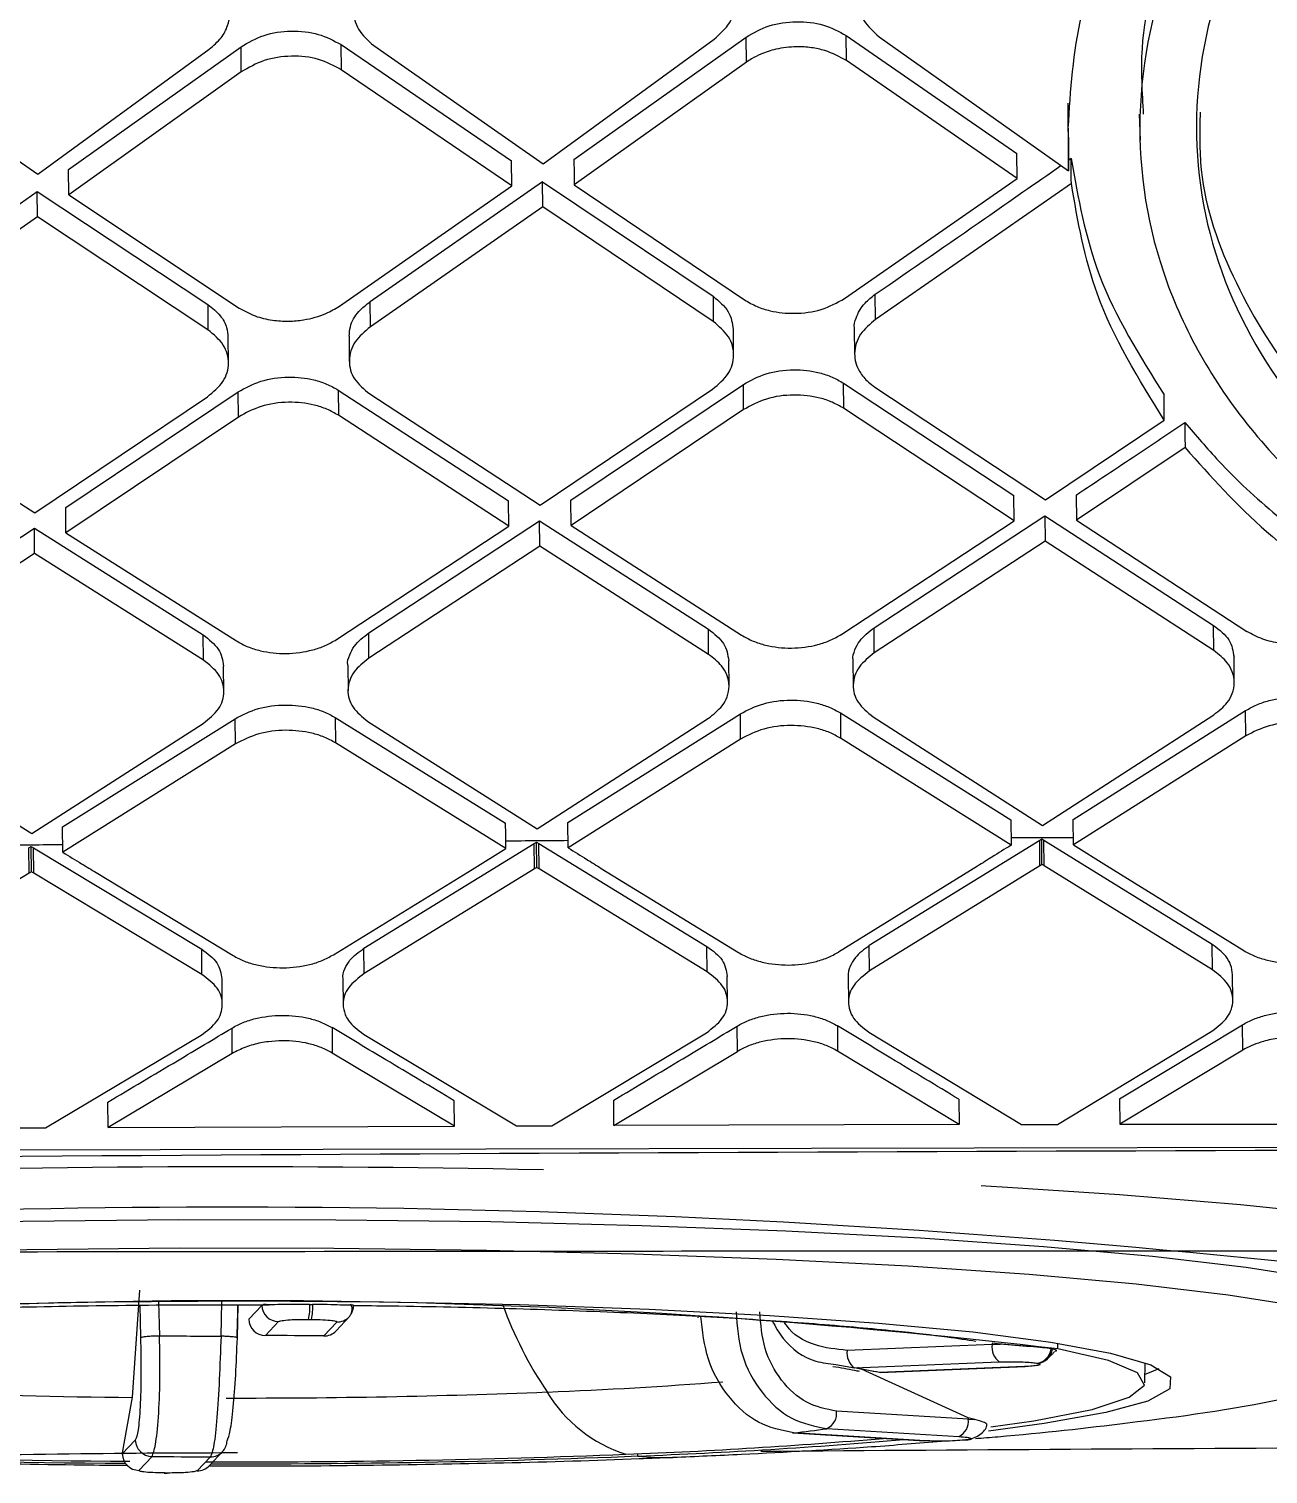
# Model space of a CAD drawing. Extents: x 832 to 912, y 781 to 934.
# Drawn here: x 850.958 to 851.833, y 877.831 to 878.853 of the extents above; entities that cross this region are included whole.
import ezdxf

# ---------------------------------------------------------------- set-up
doc = ezdxf.new("R2010")
doc.units = 0
doc.header["$MEASUREMENT"] = 0
doc.layers.add('1', color=4, linetype='Continuous')

# ---------------------------------------------------------------- blocks, each defined once
blk = doc.blocks.new('pillow top view')
at = {"layer": '1', "color": 3, "linetype": 'Continuous', "lineweight": 25}
for p, q in [((-1.7638, -4.8255), (-1.6476, -4.9122)), ((-1.6476, -4.9122), (-1.5232, -4.8289)), ((-1.6258, -4.9099), (-1.5006, -4.828)), ((-1.5011, -4.8458), (-1.5006, -4.828)), ((-1.4304, -4.8471), (-1.4299, -4.8293)), ((-1.4299, -4.8293), (-1.3128, -4.9161)), ((-1.4068, -4.831), (-1.2906, -4.9191)), ((-1.2906, -4.9191), (-1.1663, -4.8361)), ((-1.2688, -4.9171), (-1.1437, -4.8354)), ((-1.1442, -4.8532), (-1.1437, -4.8354)), ((-1.0736, -4.8549), (-1.073, -4.8372)), ((-1.073, -4.8372), (-0.956, -4.9252)), ((-1.0499, -4.8389), (-0.9199, -4.9389)), ((-1.5011, -4.8458), (-1.6263, -4.9277)), ((-1.3134, -4.9338), (-1.4305, -4.8471)), ((-1.1442, -4.8532), (-1.2694, -4.9348)), ((-0.9565, -4.9429), (-1.0736, -4.8549)), ((-0.9189, -4.9088), (-0.9183, -4.8911)), ((-0.8684, -4.9009), (-0.8686, -4.9192)), ((-1.6263, -4.9277), (-1.6258, -4.9099)), ((-0.9189, -4.9087), (-0.9193, -4.9212)), ((-1.3134, -4.9338), (-1.3128, -4.9161)), ((-0.9193, -4.9212), (-0.9199, -4.9389)), ((-1.7736, -5.0045), (-1.6485, -4.9246)), ((-1.649, -4.9424), (-1.6485, -4.9247)), ((-1.6485, -4.9246), (-1.5313, -5.0091)), ((-1.6263, -4.9277), (-1.5092, -5.0125)), ((-1.4166, -5.0116), (-1.2916, -4.9317)), ((-1.2921, -4.9495), (-1.2916, -4.9318)), ((-1.2916, -4.9318), (-1.1744, -5.0175)), ((-0.9565, -4.9429), (-0.956, -4.9252)), ((-0.9196, -4.9313), (-0.9178, -4.9301)), ((-1.649, -4.9424), (-1.7741, -5.0223)), ((-1.5319, -5.0269), (-1.649, -4.9424)), ((-1.4385, -5.014), (-1.3134, -4.9338)), ((-1.2694, -4.9348), (-1.1523, -5.0209)), ((-1.2921, -4.9495), (-1.4172, -5.0294)), ((-1.175, -5.0353), (-1.2921, -4.9495)), ((-1.0816, -5.0228), (-0.9565, -4.9429)), ((-0.9183, -4.948), (-1.0603, -5.0384)), ((-1.5313, -5.0091), (-1.5319, -5.0269)), ((-1.4172, -5.0294), (-1.4166, -5.0116)), ((-1.1744, -5.0175), (-1.175, -5.0353)), ((-1.0603, -5.0384), (-1.0598, -5.0206)), ((-1.5184, -5.0507), (-1.5178, -5.0328)), ((-1.4324, -5.0354), (-1.433, -5.0532)), ((-1.1615, -5.0593), (-1.161, -5.0416)), ((-1.0756, -5.0445), (-1.0761, -5.0623)), ((-1.7764, -5.0694), (-1.6592, -5.1514)), ((-1.6592, -5.1514), (-1.5342, -5.0742)), ((-1.6373, -5.1484), (-1.5123, -5.0716)), ((-1.5129, -5.0894), (-1.5123, -5.0716)), ((-1.4417, -5.0732), (-1.4422, -5.091)), ((-1.4417, -5.0732), (-1.3245, -5.1563)), ((-1.4195, -5.0768), (-1.3023, -5.1602)), ((-1.3023, -5.1602), (-1.1773, -5.083)), ((-1.2805, -5.1575), (-1.1555, -5.0806)), ((-1.156, -5.0983), (-1.1555, -5.0806)), ((-1.0853, -5.1003), (-1.0848, -5.0826)), ((-1.0848, -5.0826), (-0.9676, -5.1667)), ((-1.5129, -5.0894), (-1.6379, -5.1663)), ((-1.325, -5.1741), (-1.4422, -5.091)), ((-1.0627, -5.0862), (-0.9455, -5.1707)), ((-1.156, -5.0983), (-1.281, -5.1753)), ((-0.9682, -5.1845), (-1.0854, -5.1003)), ((-0.8594, -5.1177), (-0.8588, -5.0999)), ((-0.9455, -5.1707), (-0.8594, -5.1177)), ((-0.8454, -5.1377), (-0.9242, -5.1859)), ((-1.6379, -5.1663), (-1.6373, -5.1484)), ((-1.325, -5.1741), (-1.3245, -5.1563)), ((-1.7838, -5.2362), (-1.66, -5.1622)), ((-1.6606, -5.18), (-1.66, -5.1622)), ((-1.66, -5.1622), (-1.5439, -5.2422)), ((-1.6379, -5.1663), (-1.5206, -5.2474)), ((-1.281, -5.1753), (-1.2805, -5.1575)), ((-0.9682, -5.1845), (-0.9676, -5.1667)), ((-1.45, -5.2493), (-1.325, -5.1741)), ((-1.4269, -5.2454), (-1.3032, -5.1712)), ((-1.3037, -5.1891), (-1.3032, -5.1713)), ((-1.3032, -5.1712), (-1.1871, -5.2525)), ((-1.281, -5.1753), (-1.1638, -5.2576)), ((-0.9237, -5.1681), (-0.9242, -5.1859)), ((-1.6606, -5.18), (-1.7843, -5.254)), ((-1.5444, -5.2601), (-1.6606, -5.18)), ((-1.0931, -5.2597), (-0.9682, -5.1845)), ((-1.0701, -5.2561), (-0.9464, -5.1819)), ((-0.9464, -5.1819), (-0.9469, -5.1997)), ((-0.9464, -5.1819), (-0.8303, -5.264)), ((-0.9242, -5.1859), (-0.807, -5.2692)), ((-1.3037, -5.1891), (-1.4275, -5.2633)), ((-1.1876, -5.2703), (-1.3037, -5.1891)), ((-0.9469, -5.1997), (-1.0707, -5.2739)), ((-0.8308, -5.2818), (-0.9469, -5.1997)), ((-1.5444, -5.2601), (-1.5439, -5.2422)), ((-1.4275, -5.2633), (-1.4269, -5.2454)), ((-1.1876, -5.2703), (-1.1871, -5.2525)), ((-1.0707, -5.2739), (-1.0701, -5.2561)), ((-1.5309, -5.2827), (-1.5304, -5.2648)), ((-1.4427, -5.2679), (-1.4432, -5.2858)), ((-0.8308, -5.2818), (-0.8303, -5.264)), ((-1.1741, -5.293), (-1.1735, -5.2752)), ((-1.0859, -5.2787), (-1.0864, -5.2965)), ((-0.8173, -5.3048), (-0.8168, -5.2869)), ((-1.7868, -5.2983), (-1.6704, -5.3777)), ((-1.6704, -5.3777), (-1.5463, -5.3047)), ((-1.6485, -5.3739), (-1.5237, -5.3023)), ((-1.5242, -5.3201), (-1.5237, -5.3023)), ((-1.453, -5.3043), (-1.4536, -5.3222)), ((-1.453, -5.3043), (-1.3357, -5.3836)), ((-1.43, -5.308), (-1.3136, -5.3886)), ((-1.5242, -5.3201), (-1.6491, -5.3918)), ((-1.3136, -5.3886), (-1.1895, -5.3153)), ((-1.2917, -5.385), (-1.1669, -5.3131)), ((-1.1674, -5.3309), (-1.1669, -5.3131)), ((-1.0962, -5.3154), (-1.0968, -5.3332)), ((-1.0962, -5.3153), (-0.9789, -5.3956)), ((-1.0732, -5.319), (-0.9568, -5.4005)), ((-1.3363, -5.4015), (-1.4536, -5.3222)), ((-1.1674, -5.3309), (-1.2923, -5.4029)), ((-0.9568, -5.4005), (-0.8327, -5.3271)), ((-0.935, -5.3971), (-0.8101, -5.3251)), ((-0.8107, -5.3429), (-0.8101, -5.3251)), ((-0.9795, -5.4135), (-1.0968, -5.3332)), ((-0.8107, -5.3429), (-0.9355, -5.415)), ((-1.6491, -5.3918), (-1.6485, -5.3739)), ((-1.6735, -5.4056), (-1.6729, -5.3877)), ((-1.6729, -5.3877), (-1.6712, -5.3867)), ((-1.6717, -5.4047), (-1.6712, -5.3868)), ((-1.6712, -5.3867), (-1.6696, -5.3878)), ((-1.6701, -5.4057), (-1.6696, -5.3878)), ((-1.6696, -5.3878), (-1.5538, -5.4642)), ((-1.2923, -5.4029), (-1.2917, -5.385)), ((-1.4392, -5.468), (-1.3161, -5.3989)), ((-1.3607, -5.4154), (-1.3363, -5.4015)), ((-1.3167, -5.4168), (-1.3161, -5.3989)), ((-1.3161, -5.3989), (-1.3144, -5.3979)), ((-1.3149, -5.4158), (-1.3144, -5.398)), ((-1.3144, -5.3979), (-1.3128, -5.399)), ((-1.3133, -5.4169), (-1.3128, -5.399)), ((-1.3128, -5.399), (-1.197, -5.4764)), ((-0.9789, -5.3956), (-0.9795, -5.4135)), ((-0.9355, -5.415), (-0.935, -5.3971)), ((-1.6735, -5.4056), (-1.7965, -5.4742)), ((-1.5544, -5.4821), (-1.6701, -5.4057)), ((-1.6261, -5.407), (-1.5317, -5.4695)), ((-0.9591, -5.4109), (-1.0824, -5.4804)), ((-0.9597, -5.4288), (-0.9591, -5.411)), ((-0.9582, -5.4279), (-0.9576, -5.4101)), ((-0.9568, -5.4289), (-0.9562, -5.4111)), ((-0.8403, -5.4893), (-0.9562, -5.411)), ((-1.461, -5.4718), (-1.3607, -5.4154)), ((-1.3167, -5.4168), (-1.4397, -5.4859)), ((-1.1976, -5.4943), (-1.3133, -5.4169)), ((-1.2694, -5.4183), (-1.1749, -5.4816)), ((-0.9355, -5.415), (-0.9128, -5.4304)), ((-1.0037, -5.4273), (-1.1043, -5.4841)), ((-0.9597, -5.4288), (-1.083, -5.4983)), ((-0.8409, -5.5072), (-0.9568, -5.4289)), ((-0.9128, -5.4304), (-0.8182, -5.4945)), ((-1.4397, -5.4859), (-1.4392, -5.468)), ((-1.1976, -5.4943), (-1.197, -5.4764)), ((-1.083, -5.4983), (-1.0824, -5.4804)), ((-1.5408, -5.5036), (-1.5402, -5.4857)), ((-1.4549, -5.4893), (-1.4554, -5.5072)), ((-0.8409, -5.5072), (-0.8403, -5.4893)), ((-1.184, -5.516), (-1.1835, -5.4981)), ((-1.0981, -5.5019), (-1.0987, -5.5198)), ((-0.8273, -5.529), (-0.8268, -5.5111)), ((-1.669, -5.5858), (-1.5565, -5.5247)), ((-1.5352, -5.5386), (-1.5346, -5.5207)), ((-1.464, -5.5232), (-1.4645, -5.5411)), ((-1.4419, -5.5287), (-1.3365, -5.5978)), ((-1.1785, -5.5514), (-1.1779, -5.5335)), ((-0.255, -5.6551), (-3.1617, -5.5449)), ((-1.5352, -5.5386), (-1.6249, -5.5874)), ((-1.3804, -5.5961), (-1.4645, -5.5411)), ((-1.3117, -5.5987), (-1.1998, -5.5373)), ((-1.0851, -5.5414), (-0.9801, -5.611)), ((-1.2677, -5.6003), (-1.1785, -5.5514)), ((-1.0241, -5.6093), (-1.1078, -5.554)), ((-0.9546, -5.612), (-0.843, -5.5505)), ((-0.9101, -5.5957), (-0.8212, -5.5468)), ((-0.8217, -5.5647), (-0.8212, -5.5468)), ((-0.8217, -5.5647), (-0.9106, -5.6136)), ((-1.6249, -5.5874), (-1.6244, -5.5694)), ((-1.6927, -5.585), (-1.669, -5.5858)), ((-1.3804, -5.5961), (-1.3798, -5.5782)), ((-1.2677, -5.6003), (-1.2671, -5.5823)), ((-1.6249, -5.5874), (-1.3804, -5.5961)), ((-1.0235, -5.5914), (-1.0241, -5.6093)), ((-0.9101, -5.5957), (-0.9106, -5.6136)), ((-1.3365, -5.5978), (-1.3117, -5.5987)), ((-1.0241, -5.6093), (-1.2677, -5.6003)), ((-0.9801, -5.611), (-0.9546, -5.612)), ((-0.9106, -5.6136), (-0.6676, -5.623))]:
    blk.add_line(p, q, dxfattribs=at)
at = {"layer": '1', "color": 3, "linetype": 'Continuous', "lineweight": 25, "flags": 128}
for points in [[(-1.2688, -4.9171), (-1.2691, -4.927), (-1.2694, -4.9348)], [(-0.8449, -5.1199), (-0.8452, -5.1298), (-0.8454, -5.1377)], [(-1.3363, -5.4015), (-1.3359, -5.3915), (-1.3357, -5.3836)], [(-1.5544, -5.4821), (-1.5541, -5.4721), (-1.5538, -5.4642)], [(-1.1072, -5.5361), (-1.1076, -5.5461), (-1.1078, -5.554)]]:
    blk.add_lwpolyline(points, dxfattribs=at)
at = {"layer": '1', "color": 3, "linetype": 'Continuous', "lineweight": 25}
for points, knots in [([(-0.8653, -4.9011), (-0.8656, -4.8856), (-0.8666, -4.8404), (-0.841, -4.7655), (-0.7911, -4.6805), (-0.718, -4.6035), (-0.6257, -4.5379), (-0.5179, -4.4864), (-0.3987, -4.452), (-0.2725, -4.436), (-0.1446, -4.4394), (-0.0193, -4.4619), (0.0983, -4.5026), (0.2038, -4.5596), (0.293, -4.6303), (0.3629, -4.7112), (0.4092, -4.7989), (0.4321, -4.8781), (0.4288, -4.926), (0.4276, -4.9441)], [0, 0, 0, 0, 0.0322697, 0.0944181, 0.1562029, 0.2183354, 0.2802829, 0.3422295, 0.4043488, 0.4661414, 0.5282991, 0.5901442, 0.6521759, 0.7142572, 0.7761249, 0.838272, 0.9000465, 0.9621745, 1, 1, 1, 1]), ([(0.079, -5.3275), (0.0266, -5.3406), (-0.078, -5.3667), (-0.2501, -5.3711), (-0.4186, -5.3494), (-0.5741, -5.3001), (-0.7053, -5.2262), (-0.8031, -5.1314), (-0.8609, -5.0214), (-0.8754, -4.9027), (-0.8452, -4.7827), (-0.772, -4.67), (-0.661, -4.5732), (-0.5198, -4.5007), (-0.3584, -4.4583), (-0.1876, -4.45), (-0.0189, -4.4759), (0.1361, -4.5346), (0.2669, -4.6206), (0.3647, -4.7272), (0.4226, -4.8461), (0.4367, -4.9681), (0.4065, -5.0847), (0.3333, -5.1876), (0.2241, -5.2731), (0.1273, -5.3094), (0.079, -5.3275)], [0, 0, 0, 0, 0.041607, 0.083242, 0.124868, 0.166463, 0.208051, 0.249701, 0.291426, 0.333201, 0.37497, 0.4167, 0.458391, 0.500024, 0.541607, 0.583193, 0.624799, 0.666416, 0.708056, 0.749714, 0.791382, 0.833124, 0.87494, 0.916728, 0.958401, 1, 1, 1, 1]), ([(0.0607, -5.3041), (0.0116, -5.3164), (-0.0867, -5.3412), (-0.2482, -5.3453), (-0.4065, -5.3249), (-0.5524, -5.2784), (-0.6754, -5.2086), (-0.7671, -5.1193), (-0.8214, -5.0157), (-0.835, -4.9042), (-0.8066, -4.7917), (-0.738, -4.6861), (-0.6339, -4.5957), (-0.5014, -4.5279), (-0.3499, -4.4884), (-0.1896, -4.4806), (-0.0312, -4.5049), (0.1142, -4.5597), (0.237, -4.6402), (0.3288, -4.7398), (0.3831, -4.8511), (0.3963, -4.9656), (0.368, -5.0752), (0.2993, -5.1721), (0.1968, -5.2527), (0.106, -5.287), (0.0607, -5.3041)], [0, 0, 0, 0, 0.04161, 0.083271, 0.124923, 0.166513, 0.208078, 0.24971, 0.291446, 0.33324, 0.375013, 0.41673, 0.458406, 0.500035, 0.541625, 0.583218, 0.624828, 0.666452, 0.708096, 0.749746, 0.791398, 0.83314, 0.874969, 0.916762, 0.958421, 1, 1, 1, 1]), ([(-0.9189, -4.9088), (-0.9162, -4.8821), (-0.9105, -4.8267), (-0.8854, -4.773), (-0.8723, -4.7451)], [0, 0, 0, 0, 0.480999, 1, 1, 1, 1]), ([(-1.5232, -4.8289), (-1.52, -4.8264), (-1.514, -4.8217), (-1.5092, -4.8131), (-1.5073, -4.8049), (-1.5082, -4.7957), (-1.5125, -4.7866), (-1.5186, -4.7814), (-1.5212, -4.7793)], [0, 0, 0, 0, 0.180526, 0.34525, 0.494171, 0.627255, 0.845078, 1, 1, 1, 1]), ([(-1.4041, -4.7812), (-1.4065, -4.7831), (-1.4112, -4.7866), (-1.4175, -4.7948), (-1.4211, -4.8059), (-1.4184, -4.8197), (-1.4108, -4.8272), (-1.4068, -4.831)], [0, 0, 0, 0, 0.134277, 0.26268, 0.500916, 0.744177, 1, 1, 1, 1]), ([(-1.1663, -4.8361), (-1.1621, -4.8325), (-1.1537, -4.8255), (-1.1496, -4.8116), (-1.1525, -4.7975), (-1.1603, -4.7899), (-1.1642, -4.7861)], [0, 0, 0, 0, 0.249999, 0.499999, 0.75, 1, 1, 1, 1]), ([(-1.0472, -4.7889), (-1.0497, -4.7908), (-1.0546, -4.7944), (-1.0607, -4.8027), (-1.0642, -4.8138), (-1.0615, -4.8276), (-1.0538, -4.8351), (-1.0499, -4.8389)], [0, 0, 0, 0, 0.140255, 0.270659, 0.500889, 0.748077, 1, 1, 1, 1]), ([(-1.5006, -4.828), (-1.4953, -4.8252), (-1.4847, -4.8196), (-1.4647, -4.8176), (-1.445, -4.8204), (-1.4349, -4.8264), (-1.4299, -4.8293)], [0, 0, 0, 0, 0.250003, 0.500005, 0.749993, 1, 1, 1, 1]), ([(-1.1437, -4.8354), (-1.1384, -4.8326), (-1.1278, -4.8271), (-1.1078, -4.8252), (-1.0881, -4.8282), (-1.078, -4.8342), (-1.073, -4.8372)], [0, 0, 0, 0, 0.250004, 0.500002, 0.750014, 1, 1, 1, 1]), ([(-1.4304, -4.8471), (-1.4355, -4.8441), (-1.4455, -4.8382), (-1.4653, -4.8353), (-1.4852, -4.8374), (-1.4958, -4.843), (-1.5011, -4.8458)], [0, 0, 0, 0, 0.249991, 0.500011, 0.749988, 1, 1, 1, 1]), ([(-1.0736, -4.8549), (-1.0783, -4.852), (-1.0856, -4.8476), (-1.0981, -4.8445), (-1.1098, -4.8433), (-1.1222, -4.8443), (-1.133, -4.8473), (-1.1398, -4.8504), (-1.1431, -4.8524), (-1.1442, -4.8532)], [0, 0, 0, 0, 0.23712, 0.36527, 0.499464, 0.688998, 0.835721, 0.939421, 1, 1, 1, 1]), ([(-0.8254, -4.9013), (-0.8262, -4.9149), (-0.8287, -4.9564), (-0.8075, -5.0238), (-0.7643, -5.0999), (-0.6985, -5.1679), (-0.6148, -5.2257), (-0.5154, -5.2713), (-0.4049, -5.3036), (-0.2873, -5.3216), (-0.1673, -5.3249), (-0.0482, -5.3143), (0.0249, -5.2949), (0.0614, -5.2852)], [0, 0, 0, 0, 0.046361, 0.141565, 0.237164, 0.332179, 0.427744, 0.523014, 0.618283, 0.713523, 0.80888, 0.904539, 1, 1, 1, 1]), ([(-0.9199, -4.9389), (-0.9197, -4.9333), (-0.9194, -4.9233), (-0.919, -4.9132), (-0.9189, -4.9088)], [0, 0, 0, 0, 0.559974, 1, 1, 1, 1]), ([(-0.9183, -4.948), (-0.9182, -4.9446), (-0.918, -4.9387), (-0.9179, -4.9327), (-0.9178, -4.9301)], [0, 0, 0, 0, 0.562036, 1, 1, 1, 1]), ([(-0.9178, -4.9302), (-0.9139, -4.9584), (-0.9058, -5.0174), (-0.8749, -5.0716), (-0.8588, -5.0999)], [0, 0, 0, 0, 0.477457, 1, 1, 1, 1]), ([(-1.0598, -5.0206), (-1.0333, -5.0039), (-0.9884, -4.9755), (-0.9435, -4.9467), (-0.9251, -4.9349)], [0, 0, 0, 0, 0.590611, 1, 1, 1, 1]), ([(-0.8594, -5.1177), (-0.8762, -5.0879), (-0.9069, -5.0335), (-0.9148, -4.9746), (-0.9183, -4.948)], [0, 0, 0, 0, 0.5477886, 1, 1, 1, 1]), ([(-1.5313, -5.0091), (-1.5283, -5.0117), (-1.5224, -5.0168), (-1.5182, -5.0252), (-1.5181, -5.0305), (-1.518, -5.0328)], [0, 0, 0, 0, 0.384523, 0.731907, 1, 1, 1, 1]), ([(-1.5092, -5.0125), (-1.5056, -5.0147), (-1.4989, -5.0188), (-1.4867, -5.0222), (-1.4751, -5.0234), (-1.462, -5.0227), (-1.4491, -5.0197), (-1.4416, -5.0157), (-1.4385, -5.014)], [0, 0, 0, 0, 0.181453, 0.346842, 0.496139, 0.629367, 0.846648, 1, 1, 1, 1]), ([(-1.4324, -5.0354), (-1.4321, -5.0332), (-1.4315, -5.0272), (-1.4263, -5.0187), (-1.4195, -5.0137), (-1.4166, -5.0116)], [0, 0, 0, 0, 0.241911, 0.677256, 1, 1, 1, 1]), ([(-1.1744, -5.0175), (-1.1704, -5.0211), (-1.1625, -5.0283), (-1.1615, -5.0372), (-1.1611, -5.0416)], [0, 0, 0, 0, 0.507472, 1, 1, 1, 1]), ([(-1.1523, -5.0209), (-1.1495, -5.0227), (-1.1442, -5.0261), (-1.1325, -5.0303), (-1.1169, -5.0326), (-1.0976, -5.0308), (-1.087, -5.0255), (-1.0816, -5.0228)], [0, 0, 0, 0, 0.146208, 0.278512, 0.500522, 0.746312, 1, 1, 1, 1]), ([(-1.0755, -5.0445), (-1.0755, -5.0443), (-1.0759, -5.0418), (-1.0738, -5.0355), (-1.069, -5.0272), (-1.0625, -5.0226), (-1.0598, -5.0206)], [0, 0, 0, 0, 0.018443, 0.281923, 0.707231, 1, 1, 1, 1]), ([(-1.5342, -5.0742), (-1.5299, -5.071), (-1.5214, -5.0644), (-1.5172, -5.0512), (-1.5201, -5.0377), (-1.5279, -5.0305), (-1.5319, -5.0269)], [0, 0, 0, 0, 0.249994, 0.500002, 0.750005, 1, 1, 1, 1]), ([(-1.4172, -5.0294), (-1.4213, -5.0326), (-1.4277, -5.0375), (-1.4319, -5.046), (-1.4337, -5.0548), (-1.4313, -5.0662), (-1.4234, -5.0733), (-1.4195, -5.0768)], [0, 0, 0, 0, 0.239387, 0.367537, 0.500991, 0.750332, 1, 1, 1, 1]), ([(-1.1773, -5.083), (-1.173, -5.0797), (-1.1645, -5.0731), (-1.1604, -5.0598), (-1.1632, -5.0462), (-1.1711, -5.0389), (-1.175, -5.0353)], [0, 0, 0, 0, 0.250005, 0.499983, 0.749996, 1, 1, 1, 1]), ([(-1.0603, -5.0384), (-1.0644, -5.0416), (-1.0708, -5.0465), (-1.075, -5.055), (-1.0769, -5.064), (-1.0745, -5.0737), (-1.0684, -5.0816), (-1.0642, -5.085), (-1.0627, -5.0862)], [0, 0, 0, 0, 0.237642, 0.366004, 0.500382, 0.749451, 0.910544, 1, 1, 1, 1]), ([(-1.5123, -5.0716), (-1.5071, -5.069), (-1.4966, -5.0638), (-1.4769, -5.0618), (-1.4609, -5.0642), (-1.4493, -5.0684), (-1.4442, -5.0716), (-1.4416, -5.0732)], [0, 0, 0, 0, 0.246045, 0.499561, 0.733971, 0.863174, 1, 1, 1, 1]), ([(-1.1555, -5.0806), (-1.1502, -5.078), (-1.1397, -5.0728), (-1.1199, -5.0709), (-1.1039, -5.0734), (-1.0923, -5.0777), (-1.0873, -5.0809), (-1.0848, -5.0826)], [0, 0, 0, 0, 0.247234, 0.499482, 0.737319, 0.865691, 1, 1, 1, 1]), ([(-1.4422, -5.091), (-1.4448, -5.0894), (-1.4498, -5.0862), (-1.4614, -5.082), (-1.4774, -5.0796), (-1.4971, -5.0816), (-1.5077, -5.0868), (-1.5129, -5.0894)], [0, 0, 0, 0, 0.135208, 0.263869, 0.500378, 0.754087, 1, 1, 1, 1]), ([(-1.0853, -5.1003), (-1.0879, -5.0987), (-1.0928, -5.0956), (-1.1044, -5.0912), (-1.1204, -5.0887), (-1.1402, -5.0906), (-1.1508, -5.0958), (-1.156, -5.0983)], [0, 0, 0, 0, 0.132822, 0.260665, 0.500439, 0.753216, 1, 1, 1, 1]), ([(-0.9237, -5.1681), (-0.909, -5.1591), (-0.8827, -5.1431), (-0.8564, -5.127), (-0.8449, -5.1199)], [0, 0, 0, 0, 0.560002, 1, 1, 1, 1]), ([(-0.8449, -5.1199), (-0.8374, -5.1294), (-0.8189, -5.153), (-0.7794, -5.1932), (-0.7422, -5.2209), (-0.721, -5.2367)], [0, 0, 0, 0, 0.222554, 0.555925, 1, 1, 1, 1]), ([(-0.8454, -5.1377), (-0.8281, -5.1588), (-0.7936, -5.2009), (-0.7456, -5.2366), (-0.7216, -5.2545)], [0, 0, 0, 0, 0.499997, 1, 1, 1, 1]), ([(-1.5439, -5.2422), (-1.5399, -5.2456), (-1.5319, -5.2523), (-1.5309, -5.2607), (-1.5304, -5.2648)], [0, 0, 0, 0, 0.504423, 1, 1, 1, 1]), ([(-1.5206, -5.2474), (-1.5181, -5.249), (-1.5131, -5.252), (-1.5015, -5.2561), (-1.4857, -5.2585), (-1.4696, -5.2569), (-1.4577, -5.2534), (-1.4526, -5.2507), (-1.45, -5.2493)], [0, 0, 0, 0, 0.135041, 0.263475, 0.499551, 0.743272, 0.870138, 1, 1, 1, 1]), ([(-1.4425, -5.2679), (-1.4426, -5.2678), (-1.4431, -5.2653), (-1.4412, -5.2606), (-1.4371, -5.2528), (-1.4309, -5.2483), (-1.4269, -5.2454)], [0, 0, 0, 0, 0.019693, 0.297446, 0.553682, 1, 1, 1, 1]), ([(-1.1871, -5.2525), (-1.1831, -5.2558), (-1.1751, -5.2626), (-1.1741, -5.271), (-1.1736, -5.2752)], [0, 0, 0, 0, 0.504353, 1, 1, 1, 1]), ([(-1.1638, -5.2576), (-1.1613, -5.2592), (-1.1563, -5.2622), (-1.1447, -5.2664), (-1.1289, -5.2689), (-1.1129, -5.2674), (-1.101, -5.2639), (-1.0958, -5.2611), (-1.0931, -5.2598)], [0, 0, 0, 0, 0.13436, 0.262585, 0.499668, 0.742287, 0.869381, 1, 1, 1, 1]), ([(-1.0858, -5.2787), (-1.0858, -5.2785), (-1.0862, -5.276), (-1.0844, -5.2713), (-1.0802, -5.2634), (-1.074, -5.2589), (-1.0701, -5.2561)], [0, 0, 0, 0, 0.020358, 0.300484, 0.557421, 1, 1, 1, 1]), ([(-0.7216, -5.2545), (-0.723, -5.2576), (-0.7255, -5.2633), (-0.7339, -5.2705), (-0.7441, -5.2759), (-0.7568, -5.2793), (-0.7703, -5.2803), (-0.7838, -5.2789), (-0.7967, -5.2754), (-0.8035, -5.2713), (-0.807, -5.2692)], [0, 0, 0, 0, 0.138363, 0.249813, 0.379247, 0.499585, 0.624595, 0.749545, 0.869599, 1, 1, 1, 1]), ([(-1.5463, -5.3047), (-1.5421, -5.3016), (-1.5338, -5.2955), (-1.5298, -5.2829), (-1.5327, -5.2702), (-1.5405, -5.2634), (-1.5444, -5.2601)], [0, 0, 0, 0, 0.250009, 0.500012, 0.750015, 1, 1, 1, 1]), ([(-1.4275, -5.2633), (-1.4315, -5.2662), (-1.4378, -5.2708), (-1.4421, -5.2787), (-1.444, -5.2871), (-1.4416, -5.2979), (-1.4339, -5.3046), (-1.43, -5.308)], [0, 0, 0, 0, 0.235516, 0.364671, 0.501125, 0.750474, 1, 1, 1, 1]), ([(-0.8303, -5.264), (-0.8263, -5.2674), (-0.8183, -5.2742), (-0.8173, -5.2827), (-0.8168, -5.287)], [0, 0, 0, 0, 0.504409, 1, 1, 1, 1]), ([(-1.1895, -5.3153), (-1.1858, -5.3126), (-1.1798, -5.3083), (-1.1753, -5.3004), (-1.1736, -5.2931), (-1.1748, -5.2856), (-1.1789, -5.2775), (-1.1844, -5.273), (-1.1876, -5.2703)], [0, 0, 0, 0, 0.214767, 0.348823, 0.500416, 0.660721, 0.797547, 1, 1, 1, 1]), ([(-1.0707, -5.2739), (-1.0747, -5.2769), (-1.0809, -5.2814), (-1.0853, -5.2894), (-1.0872, -5.2978), (-1.0848, -5.3087), (-1.0771, -5.3156), (-1.0732, -5.319)], [0, 0, 0, 0, 0.234064, 0.363555, 0.501027, 0.750428, 1, 1, 1, 1]), ([(-0.8327, -5.3271), (-0.8291, -5.3245), (-0.8232, -5.3202), (-0.8186, -5.3124), (-0.8168, -5.305), (-0.818, -5.2975), (-0.8219, -5.2894), (-0.8275, -5.2847), (-0.8308, -5.2818)], [0, 0, 0, 0, 0.209222, 0.344648, 0.50033, 0.65499, 0.789931, 1, 1, 1, 1]), ([(-1.5237, -5.3023), (-1.5183, -5.2998), (-1.5078, -5.295), (-1.4879, -5.2933), (-1.472, -5.2957), (-1.4604, -5.2998), (-1.4555, -5.3028), (-1.453, -5.3043)], [0, 0, 0, 0, 0.252341, 0.499536, 0.740359, 0.867938, 1, 1, 1, 1]), ([(-1.1669, -5.3131), (-1.1615, -5.3106), (-1.1509, -5.3057), (-1.1311, -5.3041), (-1.1151, -5.3066), (-1.1036, -5.3108), (-1.0987, -5.3138), (-1.0962, -5.3153)], [0, 0, 0, 0, 0.25288, 0.499576, 0.741225, 0.868589, 1, 1, 1, 1]), ([(-1.4536, -5.3222), (-1.456, -5.3207), (-1.461, -5.3177), (-1.4725, -5.3136), (-1.4884, -5.3112), (-1.5083, -5.3128), (-1.5189, -5.3177), (-1.5242, -5.3201)], [0, 0, 0, 0, 0.131489, 0.258864, 0.500196, 0.748005, 1, 1, 1, 1]), ([(-0.8101, -5.3251), (-0.8075, -5.3237), (-0.8024, -5.3211), (-0.7905, -5.3176), (-0.7743, -5.3162), (-0.7583, -5.3188), (-0.7468, -5.323), (-0.7419, -5.326), (-0.7394, -5.3276)], [0, 0, 0, 0, 0.128391, 0.254758, 0.500186, 0.742778, 0.869681, 1, 1, 1, 1]), ([(-1.0968, -5.3332), (-1.0992, -5.3317), (-1.1041, -5.3287), (-1.1156, -5.3245), (-1.1316, -5.322), (-1.1515, -5.3236), (-1.1621, -5.3284), (-1.1674, -5.3309)], [0, 0, 0, 0, 0.130706, 0.257819, 0.50029, 0.747455, 1, 1, 1, 1]), ([(-0.74, -5.3454), (-0.7425, -5.3439), (-0.7473, -5.3409), (-0.7588, -5.3366), (-0.7748, -5.334), (-0.7947, -5.3356), (-0.8053, -5.3404), (-0.8107, -5.3429)], [0, 0, 0, 0, 0.12988, 0.256737, 0.500389, 0.746727, 1, 1, 1, 1]), ([(-1.6489, -5.3865), (-1.6563, -5.3863), (-1.671, -5.3858), (-1.6856, -5.3854), (-1.6929, -5.3851)], [0, 0, 0, 0, 0.504749, 1, 1, 1, 1]), ([(-1.6491, -5.3918), (-1.6448, -5.3947), (-1.6371, -5.3998), (-1.6295, -5.4048), (-1.6261, -5.4071)], [0, 0, 0, 0, 0.559952, 1, 1, 1, 1]), ([(-1.2921, -5.3978), (-1.2995, -5.3976), (-1.3142, -5.3971), (-1.3288, -5.3966), (-1.3361, -5.3964)], [0, 0, 0, 0, 0.505657, 1, 1, 1, 1]), ([(-1.6717, -5.4047), (-1.6721, -5.4048), (-1.6726, -5.4052), (-1.6732, -5.4055), (-1.6734, -5.4056)], [0, 0, 0, 0, 0.560447, 1, 1, 1, 1]), ([(-1.6701, -5.4057), (-1.6704, -5.4055), (-1.671, -5.4052), (-1.6715, -5.4048), (-1.6717, -5.4047)], [0, 0, 0, 0, 0.560073, 1, 1, 1, 1]), ([(-1.2923, -5.4029), (-1.288, -5.4058), (-1.2804, -5.4109), (-1.2727, -5.4161), (-1.2694, -5.4183)], [0, 0, 0, 0, 0.56001, 1, 1, 1, 1]), ([(-0.9354, -5.41), (-0.9428, -5.4097), (-0.9574, -5.4092), (-0.9721, -5.4087), (-0.9793, -5.4084)], [0, 0, 0, 0, 0.506406, 1, 1, 1, 1]), ([(-0.9576, -5.4101), (-0.9579, -5.4102), (-0.9584, -5.4105), (-0.9589, -5.4108), (-0.9591, -5.4109)], [0, 0, 0, 0, 0.5596803, 1, 1, 1, 1]), ([(-0.9562, -5.411), (-0.9565, -5.4108), (-0.9569, -5.4105), (-0.9574, -5.4102), (-0.9576, -5.4101)], [0, 0, 0, 0, 0.5600037, 1, 1, 1, 1]), ([(-1.3149, -5.4158), (-1.3153, -5.416), (-1.3158, -5.4163), (-1.3164, -5.4167), (-1.3167, -5.4168)], [0, 0, 0, 0, 0.5598467, 1, 1, 1, 1]), ([(-1.3133, -5.4169), (-1.3136, -5.4167), (-1.3142, -5.4163), (-1.3147, -5.416), (-1.3149, -5.4158)], [0, 0, 0, 0, 0.560167, 1, 1, 1, 1]), ([(-0.9795, -5.4135), (-0.9841, -5.4161), (-0.9922, -5.4207), (-1.0002, -5.4253), (-1.0037, -5.4273)], [0, 0, 0, 0, 0.5691923, 1, 1, 1, 1]), ([(-0.9582, -5.4279), (-0.9585, -5.4281), (-0.959, -5.4284), (-0.9595, -5.4287), (-0.9597, -5.4288)], [0, 0, 0, 0, 0.559739, 1, 1, 1, 1]), ([(-0.9568, -5.4289), (-0.957, -5.4287), (-0.9575, -5.4284), (-0.958, -5.4281), (-0.9582, -5.4279)], [0, 0, 0, 0, 0.559985, 1, 1, 1, 1]), ([(-1.5538, -5.4642), (-1.5498, -5.4674), (-1.5418, -5.4737), (-1.5408, -5.4817), (-1.5404, -5.4857)], [0, 0, 0, 0, 0.507426, 1, 1, 1, 1]), ([(-1.5317, -5.4695), (-1.5292, -5.471), (-1.5243, -5.4739), (-1.5127, -5.4779), (-1.4968, -5.4803), (-1.4807, -5.4789), (-1.4688, -5.4757), (-1.4637, -5.4731), (-1.461, -5.4718)], [0, 0, 0, 0, 0.132266, 0.259869, 0.500248, 0.742345, 0.869342, 1, 1, 1, 1]), ([(-1.4548, -5.4893), (-1.4548, -5.4892), (-1.4553, -5.4867), (-1.4535, -5.4822), (-1.4492, -5.4747), (-1.443, -5.4706), (-1.4392, -5.468)], [0, 0, 0, 0, 0.012295, 0.306723, 0.569738, 1, 1, 1, 1]), ([(-1.5565, -5.5247), (-1.5523, -5.5218), (-1.5438, -5.516), (-1.5396, -5.504), (-1.5425, -5.4917), (-1.5504, -5.4853), (-1.5544, -5.4821)], [0, 0, 0, 0, 0.249999, 0.5, 0.749996, 1, 1, 1, 1]), ([(-1.197, -5.4764), (-1.193, -5.4796), (-1.185, -5.486), (-1.1841, -5.4941), (-1.1836, -5.4981)], [0, 0, 0, 0, 0.507428, 1, 1, 1, 1]), ([(-1.1749, -5.4816), (-1.1724, -5.4831), (-1.1675, -5.486), (-1.156, -5.4901), (-1.1401, -5.4926), (-1.124, -5.4912), (-1.1121, -5.488), (-1.1069, -5.4854), (-1.1043, -5.4841)], [0, 0, 0, 0, 0.131999, 0.259527, 0.500227, 0.742015, 0.869079, 1, 1, 1, 1]), ([(-1.0824, -5.4804), (-1.0862, -5.483), (-1.0923, -5.4871), (-1.0967, -5.4946), (-1.0985, -5.4992), (-1.0981, -5.5017), (-1.0981, -5.5018)], [0, 0, 0, 0, 0.425397, 0.688752, 0.985295, 1, 1, 1, 1]), ([(-1.4397, -5.4859), (-1.444, -5.4889), (-1.4525, -5.4949), (-1.4562, -5.5054), (-1.4549, -5.5133), (-1.4513, -5.521), (-1.4459, -5.5254), (-1.4419, -5.5287)], [0, 0, 0, 0, 0.249453, 0.499161, 0.65906, 0.75015, 1, 1, 1, 1]), ([(-1.1998, -5.5373), (-1.1955, -5.5343), (-1.187, -5.5283), (-1.1829, -5.5164), (-1.1858, -5.5042), (-1.1937, -5.4976), (-1.1976, -5.4943)], [0, 0, 0, 0, 0.249853, 0.499868, 0.749985, 1, 1, 1, 1]), ([(-0.8268, -5.5112), (-0.827, -5.5088), (-0.8273, -5.5043), (-0.8313, -5.4966), (-0.8369, -5.492), (-0.8403, -5.4893)], [0, 0, 0, 0, 0.297533, 0.571313, 1, 1, 1, 1]), ([(-1.083, -5.4983), (-1.0872, -5.5014), (-1.0958, -5.5074), (-1.0998, -5.5194), (-1.097, -5.5316), (-1.0891, -5.5382), (-1.0851, -5.5414)], [0, 0, 0, 0, 0.249751, 0.499746, 0.749891, 1, 1, 1, 1]), ([(-0.8182, -5.4945), (-0.8157, -5.496), (-0.8108, -5.4989), (-0.7992, -5.503), (-0.7833, -5.5056), (-0.7673, -5.5042), (-0.7554, -5.501), (-0.7502, -5.4984), (-0.7475, -5.4971)], [0, 0, 0, 0, 0.131757, 0.259169, 0.500175, 0.741629, 0.868798, 1, 1, 1, 1]), ([(-0.2542, -5.6569), (-0.8532, -5.6345), (-1.7741, -5.6001), (-3.4344, -5.5552), (-4.4954, -5.5289), (-5.2344, -5.5105)], [0, 0, 0, 0, 0.360925, 0.55487, 1, 1, 1, 1]), ([(-1.5346, -5.5207), (-1.5321, -5.5194), (-1.5269, -5.5169), (-1.5151, -5.5137), (-1.4989, -5.5124), (-1.4829, -5.5148), (-1.4714, -5.5188), (-1.4665, -5.5217), (-1.464, -5.5232)], [0, 0, 0, 0, 0.129271, 0.255756, 0.499562, 0.741675, 0.868909, 1, 1, 1, 1]), ([(-0.843, -5.5505), (-0.8388, -5.5475), (-0.8303, -5.5415), (-0.8262, -5.5295), (-0.829, -5.5172), (-0.8369, -5.5105), (-0.8409, -5.5072)], [0, 0, 0, 0, 0.249837, 0.499859, 0.749972, 1, 1, 1, 1]), ([(-1.6244, -5.5694), (-1.6076, -5.5604), (-1.5777, -5.5442), (-1.5478, -5.5279), (-1.5346, -5.5207)], [0, 0, 0, 0, 0.559995, 1, 1, 1, 1]), ([(-1.3798, -5.5782), (-1.3956, -5.5679), (-1.4236, -5.5496), (-1.4516, -5.5312), (-1.464, -5.5232)], [0, 0, 0, 0, 0.559993, 1, 1, 1, 1]), ([(-1.4645, -5.5411), (-1.467, -5.5397), (-1.4719, -5.5368), (-1.4834, -5.5328), (-1.4931, -5.5311), (-1.5027, -5.5311), (-1.5098, -5.5311), (-1.5204, -5.5328), (-1.5291, -5.5357), (-1.5336, -5.5379), (-1.5352, -5.5386)], [0, 0, 0, 0, 0.130955, 0.258079, 0.499623, 0.499713, 0.624673, 0.769741, 0.920035, 1, 1, 1, 1]), ([(-1.2671, -5.5823), (-1.2505, -5.5732), (-1.2208, -5.557), (-1.191, -5.5407), (-1.1779, -5.5335)], [0, 0, 0, 0, 0.559993, 1, 1, 1, 1]), ([(-1.1779, -5.5335), (-1.1753, -5.5322), (-1.1702, -5.5297), (-1.1583, -5.5265), (-1.1421, -5.5251), (-1.1261, -5.5276), (-1.1146, -5.5317), (-1.1097, -5.5346), (-1.1072, -5.5361)], [0, 0, 0, 0, 0.129483, 0.256021, 0.499548, 0.742091, 0.869239, 1, 1, 1, 1]), ([(-5.2537, -5.5368), (-5.1546, -5.5407), (-4.9525, -5.5486), (-4.664, -5.5598), (-4.405, -5.5697), (-4.196, -5.5776), (-4.0199, -5.5843), (-3.8558, -5.5905), (-3.6811, -5.5972), (-3.4658, -5.6053), (-3.2041, -5.6152), (-2.8915, -5.6269), (-2.5502, -5.6398), (-2.0255, -5.6597), (-1.3376, -5.6861), (-0.5048, -5.7191), (0.4298, -5.757), (1.4714, -5.8004), (2.367, -5.8388), (3.0054, -5.8661), (3.4037, -5.8831), (3.8366, -5.9015), (4.2853, -5.9204), (4.5897, -5.9329), (4.7377, -5.939)], [0, 0, 0, 0, 0.029764, 0.060686, 0.086609, 0.107532, 0.123453, 0.139473, 0.156828, 0.175894, 0.204114, 0.235404, 0.269759, 0.306592, 0.392937, 0.476282, 0.556631, 0.673579, 0.789037, 0.825557, 0.865275, 0.908612, 0.955569, 1, 1, 1, 1]), ([(-1.1078, -5.554), (-1.1103, -5.5525), (-1.1152, -5.5496), (-1.1267, -5.5456), (-1.1427, -5.5431), (-1.1588, -5.5444), (-1.1707, -5.5476), (-1.1759, -5.5501), (-1.1785, -5.5514)], [0, 0, 0, 0, 0.130836, 0.257941, 0.500207, 0.743589, 0.870263, 1, 1, 1, 1]), ([(-1.0235, -5.5914), (-1.0391, -5.5811), (-1.067, -5.5627), (-1.095, -5.5442), (-1.1072, -5.5361)], [0, 0, 0, 0, 0.559995, 1, 1, 1, 1]), ([(-0.8212, -5.5468), (-0.8186, -5.5455), (-0.8134, -5.543), (-0.8016, -5.5398), (-0.7854, -5.5384), (-0.7694, -5.541), (-0.7579, -5.5451), (-0.753, -5.548), (-0.7505, -5.5495)], [0, 0, 0, 0, 0.12974, 0.256458, 0.499944, 0.742576, 0.869538, 1, 1, 1, 1]), ([(-0.7511, -5.5674), (-0.7535, -5.5659), (-0.7584, -5.563), (-0.77, -5.5589), (-0.7829, -5.5569), (-0.7964, -5.5572), (-0.8084, -5.559), (-0.8169, -5.5624), (-0.8212, -5.5644), (-0.8217, -5.5647)], [0, 0, 0, 0, 0.130468, 0.257403, 0.499854, 0.624746, 0.773344, 0.973976, 1, 1, 1, 1])]:
    blk.add_open_spline(points, degree=3, knots=knots, dxfattribs=at)
blk = doc.blocks.new('2026 SOVEREIGN HL')
at = {"layer": '1', "color": 3, "linetype": 'Continuous', "lineweight": 25}
for p, q in [((19.3067, 80.8666), (19.3016, 80.7909)), ((19.307, 80.856), (19.3075, 80.8332)), ((19.3203, 80.8584), (19.3209, 80.8344)), ((19.3644, 80.8341), (19.365, 80.8584)), ((19.3759, 80.8327), (19.3765, 80.8562)), ((19.3932, 80.8559), (19.384, 80.8461)), ((19.387, 80.8563), (19.3983, 80.8563)), ((19.3932, 80.8559), (19.3943, 80.8565)), ((19.3932, 80.8563), (19.3932, 80.8559)), ((19.4271, 80.8566), (19.4291, 80.8566)), ((19.4578, 80.8558), (19.459, 80.8558)), ((19.4579, 80.856), (19.458, 80.8555)), ((19.458, 80.8555), (19.458, 80.8558)), ((19.3957, 80.8346), (19.4049, 80.8444)), ((19.4262, 80.846), (19.4282, 80.846)), ((19.4462, 80.8441), (19.437, 80.8343)), ((19.4456, 80.838), (19.4548, 80.8478)), ((19.4548, 80.8478), (19.4551, 80.848)), ((19.7012, 80.8475), (19.7012, 80.847)), ((19.9092, 80.8283), (19.8068, 80.8241)), ((19.9149, 80.8285), (19.9092, 80.8291)), ((19.9092, 80.8291), (19.9092, 80.8283)), ((19.9092, 80.8283), (19.9149, 80.8285)), ((19.9509, 80.8251), (19.9518, 80.825)), ((19.9555, 80.8251), (19.9556, 80.8291)), ((19.7988, 80.814), (19.8119, 80.8117)), ((19.8119, 80.8117), (19.9142, 80.8159)), ((19.8923, 80.7763), (19.8142, 80.812)), ((19.9319, 80.8126), (19.8296, 80.8084)), ((19.8301, 80.8084), (19.9324, 80.8126)), ((19.9319, 80.8126), (19.9324, 80.8126)), ((19.9404, 80.8151), (19.9413, 80.8149)), ((20.0171, 80.8011), (20.0173, 80.8153)), ((19.8296, 80.8084), (19.8141, 80.8112)), ((19.8301, 80.8084), (19.8296, 80.8084)), ((19.3016, 80.7909), (19.2946, 80.7516)), ((19.8923, 80.7755), (19.7992, 80.7811)), ((19.8969, 80.7752), (19.8923, 80.7763)), ((19.8923, 80.7763), (19.8923, 80.7755)), ((19.8923, 80.7755), (19.8969, 80.7752)), ((19.3038, 80.7607), (19.2946, 80.7509)), ((19.7682, 80.7658), (19.8613, 80.7602)), ((19.7682, 80.7658), (19.7689, 80.7658)), ((19.862, 80.7602), (19.7689, 80.7658)), ((19.7924, 80.7688), (19.8856, 80.7632)), ((19.8906, 80.7608), (19.8894, 80.7607)), ((19.8909, 80.7607), (19.8894, 80.7607)), ((19.8906, 80.7608), (19.892, 80.7609)), ((19.8909, 80.7607), (19.892, 80.7609)), ((19.2946, 80.7516), (19.2947, 80.7503)), ((19.2946, 80.7509), (19.2946, 80.7516)), ((19.3563, 80.7427), (19.3655, 80.7525)), ((19.6588, 80.7494), (19.6588, 80.7511)), ((19.862, 80.7602), (19.8613, 80.7602)), ((19.3064, 80.7393), (19.3156, 80.7491)), ((19.3569, 80.7489), (19.3476, 80.739)), ((19.3563, 80.7427), (19.3561, 80.7425)), ((19.3243, 80.7374), (19.3244, 80.7375)), ((19.3243, 80.7374), (19.3263, 80.7374)), ((19.3264, 80.7374), (19.3244, 80.7375)), ((19.3264, 80.7374), (19.3263, 80.7374))]:
    blk.add_line(p, q, dxfattribs=at)
at = {"layer": '1', "color": 3, "linetype": 'Continuous', "lineweight": 25, "flags": 128}
for points in [[(19.9199, 80.9392), (19.9047, 80.9401), (19.9014, 80.9403)], [(20.3433, 80.8605), (20.3441, 80.8612), (20.3478, 80.8715), (20.3372, 80.8817), (20.3127, 80.8917), (20.2745, 80.9013), (20.2232, 80.9105), (20.1596, 80.9191), (20.0845, 80.927), (19.9992, 80.934), (19.9199, 80.9392)], [(20.2239, 80.8423), (20.2229, 80.8462), (20.2102, 80.8558), (20.1832, 80.8652), (20.1425, 80.8742), (20.0886, 80.8826), (20.0225, 80.8904), (19.9454, 80.8973), (19.8585, 80.9033), (19.7634, 80.9083), (19.6617, 80.9121), (19.555, 80.9148), (19.4454, 80.9162), (19.3345, 80.9164), (19.2244, 80.9152), (19.1168, 80.9129), (19.0137, 80.9093)], [(20.2024, 80.8327), (20.1952, 80.8368), (20.1688, 80.846), (20.1287, 80.8549), (20.0758, 80.8631), (20.0109, 80.8708), (19.9352, 80.8776), (19.8499, 80.8835), (19.7565, 80.8884), (19.6565, 80.8921), (19.5518, 80.8947), (19.4441, 80.8961), (19.3352, 80.8963), (19.2271, 80.8952), (19.1215, 80.8929), (19.0202, 80.8894)], [(19.0938, 80.8535), (19.1859, 80.8566), (19.2823, 80.8584), (19.3808, 80.859), (19.4792, 80.8583), (19.5752, 80.8564), (19.6669, 80.8532), (19.752, 80.8488), (19.8288, 80.8434), (19.8955, 80.8371), (19.9505, 80.8299), (19.9927, 80.8221), (20.0212, 80.8139), (20.0352, 80.8054), (20.0346, 80.7968), (20.0192, 80.7883), (19.9895, 80.7801), (19.946, 80.7723), (19.9065, 80.7671)], [(19.9083, 80.7701), (19.9385, 80.7744), (19.9797, 80.7824), (20.006, 80.7909), (20.0168, 80.7996), (20.0119, 80.8083), (19.9913, 80.8169), (19.9555, 80.8251)], [(20.0172, 80.8072), (20.0192, 80.8079), (20.0271, 80.8113)]]:
    blk.add_lwpolyline(points, dxfattribs=at)
at = {"layer": '1', "color": 3, "linetype": 'Continuous', "lineweight": 25}
for centre, radius, start, end in [((19.377, 70.1919), 10.7619, 88.8549, 91.86942), ((19.3693, 73.7101), 7.2152, 83.52836, 93.28075), ((19.3752, 75.9089), 4.9503, 83.2685, 93.162), ((19.405, 80.8563), 0.0119, 181.5682, 269.5392), ((19.3874, 80.8548), 0.0398, 347.2081, 2.631), ((19.3896, 80.8548), 0.0396, 347.1749, 2.6642), ((19.4463, 80.8558), 0.0117, 330.5111, 358.5245), ((19.831, 80.9537), 0.2848, 199.9231, 213.9454), ((19.3958, 80.8464), 0.0119, 181.5799, 269.5274), ((19.4463, 80.8558), 0.0117, 269.4849, 316.8257), ((19.3763, 85.5567), 4.7226, 269.3282, 269.8563), ((19.3767, 75.2558), 5.5788, 89.3809, 89.8048), ((19.4371, 80.8459), 0.0117, 269.4954, 316.8151), ((19.8195, 80.822), 0.0129, 170.8044, 233.5449), ((19.9218, 80.8262), 0.0128, 170.8139, 233.5615), ((19.9394, 80.8266), 0.0116, 274.9619, 352.6187), ((19.9403, 80.8265), 0.0116, 274.9619, 352.6187), ((19.7375, 80.3582), 0.4595, 78.444, 80.6899), ((19.3278, 84.6021), 3.8113, 264.9413, 269.606), ((19.4655, 84.084), 3.2919, 272.2486, 274.4153), ((19.3799, 86.176), 5.3856, 269.8737, 272.2854), ((19.6802, 80.8459), 0.0997, 210.8945, 252.6129), ((19.7875, 80.7795), 0.0118, 294.7747, 7.9508), ((19.8806, 80.7739), 0.0118, 294.7877, 7.9546), ((19.3124, 85.4896), 4.7453, 264.2871, 269.8115), ((19.309, 85.2554), 4.5096, 264.269, 269.8858), ((19.3157, 80.761), 0.0119, 181.5799, 269.5274), ((19.5077, 84.5357), 3.7877, 272.1592, 274.9128), ((19.5094, 84.688), 3.9414, 272.1722, 274.9113), ((19.6486, 81.8151), 1.0562, 276.5371, 277.8253), ((19.891, 80.769), 0.00817, 277.3714, 297.2684), ((19.3065, 80.7512), 0.0119, 181.5799, 269.5274), ((19.3779, 87.6568), 6.9115, 269.80115, 272.25988), ((19.357, 80.7605), 0.0117, 269.4849, 316.8257), ((19.3569, 80.7605), 0.0117, 316.8868, 358.5131), ((19.3759, 86.3268), 5.578, 269.3808, 269.8048), ((19.3477, 80.7507), 0.0117, 269.5671, 315.5323), ((19.3788, 87.8236), 7.0797, 269.82721, 272.2672), ((19.6771, 80.9072), 0.1589, 263.4136, 272.347)]:
    blk.add_arc(centre, radius, start, end, dxfattribs=at)
for points, knots in [([(19.112, 80.8512), (19.1256, 80.8517), (19.1649, 80.8533), (19.2338, 80.8551), (19.3126, 80.8563), (19.3641, 80.8563), (19.387, 80.8563)], [0, 0, 0, 0, 0.158402, 0.458004, 0.759261, 1, 1, 1, 1]), ([(19.3757, 80.833), (19.3758, 80.8353), (19.376, 80.843), (19.3762, 80.8508), (19.3763, 80.8562)], [0, 0, 0, 0, 0.2934538, 1, 1, 1, 1]), ([(19.4271, 80.8566), (19.4235, 80.8566), (19.4163, 80.8566), (19.4064, 80.8564), (19.3983, 80.8563), (19.3956, 80.8564), (19.3943, 80.8565)], [0, 0, 0, 0, 0.247538, 0.500835, 0.753634, 1, 1, 1, 1]), ([(19.4579, 80.856), (19.4571, 80.856), (19.4555, 80.8559), (19.4488, 80.8561), (19.4398, 80.8565), (19.4327, 80.8565), (19.4291, 80.8566)], [0, 0, 0, 0, 0.246604, 0.499375, 0.752565, 1, 1, 1, 1]), ([(19.4544, 80.8473), (19.455, 80.848), (19.4562, 80.8494), (19.457, 80.8518), (19.4571, 80.8543), (19.4565, 80.856), (19.4561, 80.8568)], [0, 0, 0, 0, 0.248521, 0.499936, 0.751367, 1, 1, 1, 1]), ([(19.459, 80.8558), (19.4694, 80.8557), (19.5082, 80.8553), (19.5735, 80.8537), (19.6522, 80.8509), (19.7243, 80.8472), (19.7882, 80.8428), (19.8394, 80.8382), (19.8766, 80.8339), (19.8913, 80.8316), (19.8976, 80.8306)], [0, 0, 0, 0, 0.054151, 0.203265, 0.351706, 0.498962, 0.644265, 0.786389, 0.909026, 1, 1, 1, 1]), ([(19.4049, 80.8444), (19.4056, 80.8447), (19.4068, 80.8451), (19.4125, 80.8457), (19.4193, 80.846), (19.4239, 80.846), (19.4262, 80.846)], [0, 0, 0, 0, 0.279476, 0.559012, 0.779381, 1, 1, 1, 1]), ([(19.4282, 80.846), (19.431, 80.8459), (19.4367, 80.8458), (19.4428, 80.8453), (19.4461, 80.8447), (19.4462, 80.8443), (19.4462, 80.8441)], [0, 0, 0, 0, 0.279686, 0.559253, 0.779594, 1, 1, 1, 1]), ([(19.7689, 80.7658), (19.7604, 80.7675), (19.7434, 80.7709), (19.722, 80.7904), (19.7068, 80.8172), (19.7045, 80.8378), (19.7034, 80.8481)], [0, 0, 0, 0, 0.250036, 0.500039, 0.750021, 1, 1, 1, 1]), ([(19.7282, 80.8512), (19.729, 80.8409), (19.7306, 80.8202), (19.7455, 80.7933), (19.7669, 80.7739), (19.7839, 80.7705), (19.7924, 80.7688)], [0, 0, 0, 0, 0.249989, 0.4999694, 0.749976, 1, 1, 1, 1]), ([(19.7992, 80.7811), (19.792, 80.7826), (19.7775, 80.7854), (19.7595, 80.802), (19.7471, 80.8248), (19.7457, 80.8424), (19.745, 80.8512)], [0, 0, 0, 0, 0.24978, 0.500136, 0.750442, 1, 1, 1, 1]), ([(19.7537, 80.845), (19.7561, 80.8407), (19.7633, 80.8278), (19.78, 80.8162), (19.794, 80.8146), (19.7988, 80.814)], [0, 0, 0, 0, 0.247306, 0.742208, 1, 1, 1, 1]), ([(19.8068, 80.8241), (19.799, 80.8249), (19.7834, 80.8264), (19.7675, 80.8355), (19.7627, 80.8435), (19.7621, 80.8444)], [0, 0, 0, 0, 0.471132, 0.943397, 1, 1, 1, 1]), ([(19.3075, 80.8332), (19.3077, 80.8244), (19.308, 80.8067), (19.3073, 80.7833), (19.3059, 80.766), (19.3045, 80.7624), (19.3038, 80.7607)], [0, 0, 0, 0, 0.249819, 0.500217, 0.750494, 1, 1, 1, 1]), ([(19.3075, 80.8332), (19.3077, 80.8333), (19.3079, 80.8334), (19.3093, 80.8337), (19.3119, 80.834), (19.3154, 80.8343), (19.3185, 80.8344), (19.3201, 80.8344), (19.3209, 80.8344)], [0, 0, 0, 0, 0.1247125, 0.2493448, 0.5000082, 0.7506572, 0.8753009, 1, 1, 1, 1]), ([(19.3156, 80.7491), (19.3164, 80.7512), (19.3181, 80.7554), (19.3203, 80.7758), (19.3215, 80.8033), (19.3211, 80.8241), (19.3209, 80.8344)], [0, 0, 0, 0, 0.250032, 0.500042, 0.750021, 1, 1, 1, 1]), ([(19.3644, 80.8341), (19.364, 80.8238), (19.3632, 80.803), (19.3615, 80.7755), (19.3594, 80.7551), (19.3577, 80.7509), (19.3569, 80.7489)], [0, 0, 0, 0, 0.249977, 0.499971, 0.749969, 1, 1, 1, 1]), ([(19.3748, 80.8333), (19.3742, 80.8334), (19.3731, 80.8336), (19.3704, 80.8338), (19.3675, 80.834), (19.3654, 80.8341), (19.3644, 80.8341)], [0, 0, 0, 0, 0.259424, 0.518971, 0.768503, 1, 1, 1, 1]), ([(19.3686, 80.7602), (19.3694, 80.762), (19.3709, 80.7655), (19.3731, 80.7829), (19.3749, 80.8062), (19.3755, 80.8239), (19.3759, 80.8327)], [0, 0, 0, 0, 0.249779, 0.500151, 0.750458, 1, 1, 1, 1]), ([(19.3759, 80.8327), (19.3759, 80.8328), (19.3759, 80.833), (19.3751, 80.8332), (19.3748, 80.8333)], [0, 0, 0, 0, 0.481445, 1, 1, 1, 1]), ([(19.9509, 80.8251), (19.9491, 80.8254), (19.9453, 80.826), (19.9361, 80.8267), (19.9255, 80.8275), (19.9184, 80.8282), (19.9149, 80.8285)], [0, 0, 0, 0, 0.247543, 0.500912, 0.753625, 1, 1, 1, 1]), ([(19.95, 80.8202), (19.9507, 80.8207), (19.9523, 80.8217), (19.9528, 80.8228), (19.9531, 80.8234)], [0, 0, 0, 0, 0.461836, 1, 1, 1, 1]), ([(19.9539, 80.8235), (19.9544, 80.8237), (19.9554, 80.8241), (19.9531, 80.8247), (19.9518, 80.825)], [0, 0, 0, 0, 0.473521, 1, 1, 1, 1]), ([(19.7967, 80.8128), (19.8021, 80.8119), (19.809, 80.8107), (19.8142, 80.8096), (19.8153, 80.8094)], [0, 0, 0, 0, 0.779817, 1, 1, 1, 1]), ([(19.9142, 80.8159), (19.917, 80.816), (19.9225, 80.8161), (19.9306, 80.816), (19.9369, 80.8156), (19.9393, 80.8152), (19.9404, 80.8151)], [0, 0, 0, 0, 0.279486, 0.559003, 0.779411, 1, 1, 1, 1]), ([(19.9413, 80.8149), (19.9422, 80.8147), (19.944, 80.8142), (19.942, 80.8135), (19.9378, 80.8129), (19.9339, 80.8127), (19.9319, 80.8126)], [0, 0, 0, 0, 0.279647, 0.559221, 0.779558, 1, 1, 1, 1]), ([(18.6089, 80.7962), (18.6211, 80.7935), (18.6496, 80.7873), (18.7099, 80.7776), (18.7869, 80.7677), (18.8797, 80.7593), (18.9719, 80.7531), (19.0672, 80.7483), (19.1665, 80.7451), (19.2436, 80.7433), (19.2876, 80.743), (19.2979, 80.743)], [0, 0, 0, 0, 0.058501, 0.13624, 0.304096, 0.444402, 0.57338, 0.708179, 0.836472, 0.961557, 1, 1, 1, 1]), ([(19.8973, 80.7618), (19.9026, 80.7622), (19.9407, 80.7652), (20.0127, 80.7736), (20.0856, 80.7831), (20.1333, 80.7939), (20.1422, 80.7959)], [0, 0, 0, 0, 0.060345, 0.431484, 0.893731, 1, 1, 1, 1]), ([(19.8947, 80.7617), (19.8964, 80.7624), (19.8998, 80.7637), (19.9033, 80.7668), (19.9053, 80.7696), (19.9054, 80.7713), (19.9054, 80.7719)], [0, 0, 0, 0, 0.275518, 0.563818, 0.85831, 1, 1, 1, 1]), ([(19.9055, 80.772), (19.9049, 80.7724), (19.9036, 80.7733), (19.8991, 80.7746), (19.8969, 80.7752)], [0, 0, 0, 0, 0.506462, 1, 1, 1, 1]), ([(19.8894, 80.7607), (19.8874, 80.7605), (19.8835, 80.7601), (19.8755, 80.7599), (19.868, 80.7599), (19.864, 80.7601), (19.862, 80.7602)], [0, 0, 0, 0, 0.279664, 0.559219, 0.779595, 1, 1, 1, 1]), ([(19.8856, 80.7632), (19.8877, 80.763), (19.8921, 80.7627), (19.8944, 80.762), (19.8939, 80.7613), (19.8917, 80.761), (19.8906, 80.7608)], [0, 0, 0, 0, 0.279467, 0.559004, 0.779432, 1, 1, 1, 1]), ([(19.376, 80.7516), (19.3721, 80.7516), (19.0536, 80.7508), (18.7356, 80.7413), (15.4341, 80.5986)], [0, 0, 0, 0, 0.012484, 1, 1, 1, 1]), ([(19.6836, 80.7485), (19.6998, 80.7492), (19.7481, 80.7514), (19.8123, 80.7549), (19.857, 80.7586), (19.8733, 80.7599)], [0, 0, 0, 0, 0.242701, 0.7233, 1, 1, 1, 1]), ([(21.818, 80.7378), (21.4382, 80.7455), (20.7476, 80.7595), (20.0568, 80.7548), (19.7458, 80.7526)], [0, 0, 0, 0, 0.549883, 1, 1, 1, 1]), ([(19.356, 80.7426), (19.3595, 80.7425), (19.396, 80.7422), (19.4662, 80.7428), (19.5644, 80.7445), (19.6372, 80.7465), (19.6754, 80.7483), (19.6831, 80.7486)], [0, 0, 0, 0, 0.031426, 0.327936, 0.625009, 0.924344, 1, 1, 1, 1]), ([(19.3244, 80.7375), (19.3215, 80.7375), (19.3158, 80.7376), (19.3098, 80.7381), (19.3065, 80.7387), (19.3064, 80.7391), (19.3064, 80.7393)], [0, 0, 0, 0, 0.279687, 0.559253, 0.779596, 1, 1, 1, 1]), ([(19.3476, 80.739), (19.347, 80.7388), (19.3458, 80.7383), (19.34, 80.7377), (19.3333, 80.7375), (19.3287, 80.7374), (19.3264, 80.7374)], [0, 0, 0, 0, 0.279476, 0.559014, 0.779455, 1, 1, 1, 1])]:
    blk.add_open_spline(points, degree=3, knots=knots, dxfattribs=at)
at = {"layer": '1', "rotation": 2.284948898486966}
blk.add_blockref('pillow top view', (20.6854, 86.6293), dxfattribs=at)

msp = doc.modelspace()

# ---------------------------------------------------------------- block references
at = {"layer": '1'}
msp.add_blockref('2026 SOVEREIGN HL', (831.7292, 797.0948), dxfattribs=at)

doc.saveas('drawing.dxf')
